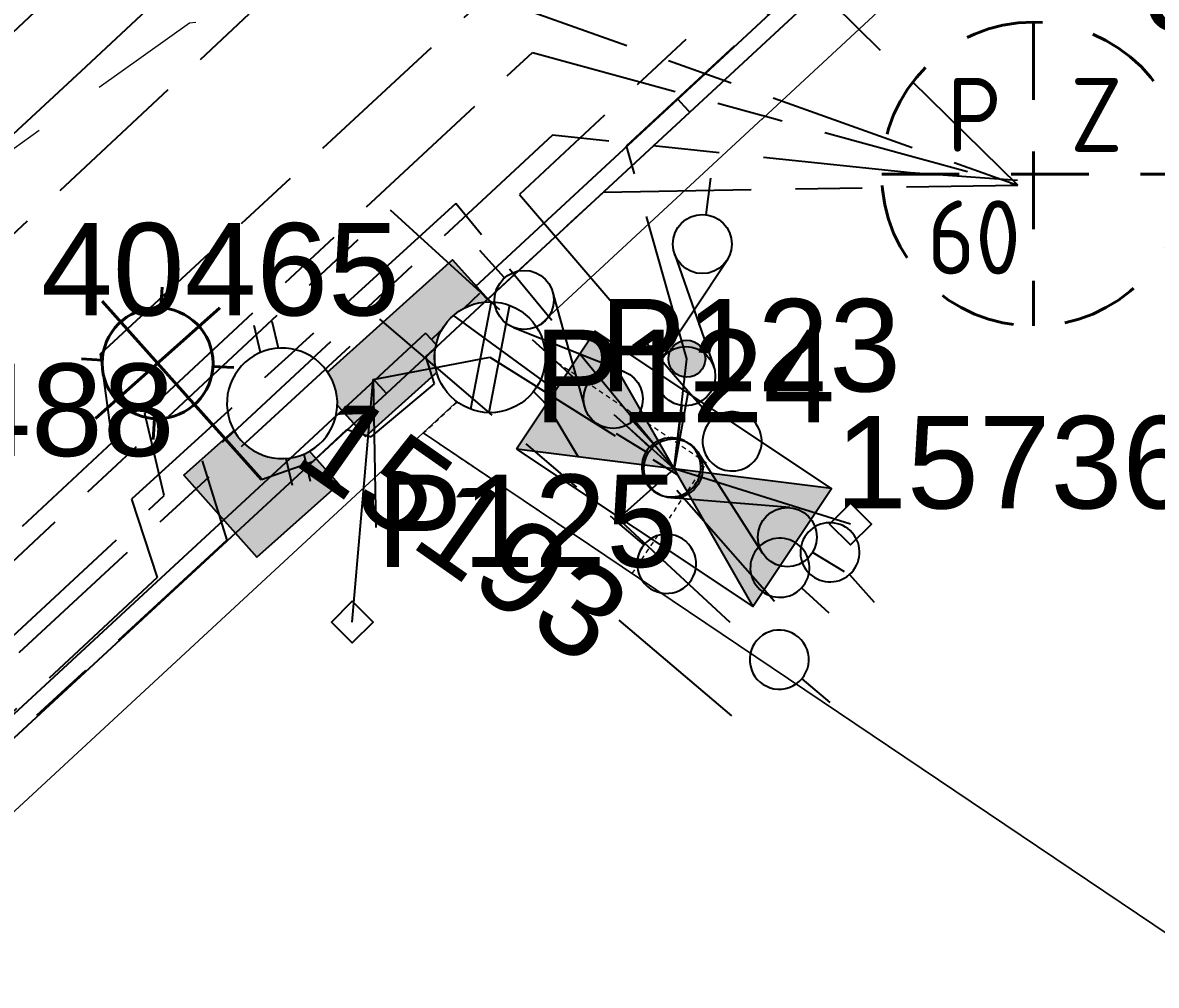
# Model space of a CAD drawing. Header units: metres. Extents: x 314728 to 315901, y 6265229 to 6266735.
# Drawn here: x 315432.71 to 315463.37, y 6265896.82 to 6265922.86 of the extents above; entities that cross this region are included whole.
import ezdxf
from ezdxf.enums import TextEntityAlignment as Align

# ---------------------------------------------------------------- set-up
doc = ezdxf.new("R2010")
doc.units = ezdxf.units.M
for name, pattern in [('Cable Exist UG', [8.2, 4, -1.2, 1.8, -1.2]), ('Dash', [5, 3, -2]), ('HIDDEN', [0.375, 0.25, -0.125]), ('HIDDEN2', [0.1875, 0.125, -0.0625])]:
    doc.linetypes.add(name, pattern=pattern)
doc.layers.get('0').update_dxf_attribs({"color": 6})
for name, color, linetype in [('_User Miscellaneous1', 7, 'Continuous'), ('Duct_SP_EXT', 7, 'Continuous'), ('Equip_HV_EXT', 7, 'Continuous'), ('Equip_LV_EXT', 7, 'Continuous'), ('Equip_SL_EXT', 7, 'Continuous'), ('Equip_SP_SL_EXT', 7, 'Continuous'), ('Mains_HV_EXT', 7, 'Continuous'), ('Mains_LV_EXT', 7, 'Continuous'), ('Mains_SL_EXT', 7, 'Continuous'), ('Services_SP_EXT', 7, 'Continuous'), ('Sub_SP_EXT', 7, 'Continuous'), ('SupportsUG_SP_LV_EXT', 7, 'Continuous'), ('SupportsUG_SP_LV_SL_EXT', 7, 'Continuous'), ('Trench_SP_EXT', 7, 'Continuous')]:
    doc.layers.add(name, color=color, linetype=linetype)
for name, color, linetype, lineweight in [('Cadastre Buildings_SP_EXT', 250, 'Continuous', 5), ('Cadastre Developer_SP_EXT', 250, 'Continuous', 5), ('Cadastre Land Parcels_SP_EXT', 250, 'Continuous', 5), ('Cadastre Other Property_SP_EXT', 250, 'HIDDEN', 5), ('Cadastre Roads_SP_EXT', 250, 'Continuous', 5)]:
    doc.layers.add(name, color=color, linetype=linetype, lineweight=lineweight)
doc.styles.add('COLUMN_LABEL', font='arial.ttf')
doc.styles.add('iecARIAL', font='arial.ttf', dxfattribs={"height": 2})
doc.styles.add('IESYMBOL1', font='isocp.shx')
doc.styles.add('POLE_LABEL', font='arial.ttf')
doc.styles.add('SLCP_LABEL', font='arial.ttf', dxfattribs={"height": 3.5})
doc.styles.get("Standard").update_dxf_attribs({"font": 'arial.ttf'})
doc.styles.add('SWITCH_LABEL', font='arial.ttf', dxfattribs={"height": 2.5})

# ---------------------------------------------------------------- blocks, each defined once
blk = doc.blocks.new('*U136')
for points in [[(0, 0), (-2.133, 3.726), (-4.261, 0.529)], [(0, 0), (4.261, -0.529), (2.133, -3.726)]]:
    blk.add_hatch(color=256).paths.add_polyline_path(points)
for p, q in [((-2.133, 3.726), (2.133, -3.726)), ((4.261, -0.529), (-4.261, 0.529))]:
    blk.add_line(p, q)
blk.add_lwpolyline([(-4.261, 0.529), (2.133, -3.726), (4.261, -0.529), (-2.133, 3.726)], close=True)
for tag, height, flags, p in [('ASSET_NUM', 2.5, 8, (2, 2)), ('STREET_CODE', 0.2, 9, (1.5, 0)), ('CONSTRUCTED_VOLTAGE', 0.2, 9, (1.5, -0.2)), ('NO_PHASES', 0.2, 9, (1.5, -0.4)), ('OPERATING_VOLTAGE', 0.2, 9, (1.5, -0.6)), ('ORIENTATION', 0.2, 9, (1.5, -0.8)), ('OWNED_BY', 0.2, 9, (1.5, -1)), ('OPERATED_BY', 0.2, 9, (1.5, -1.2)), ('SECONDARY_VOLTAGE', 0.2, 9, (1.5, -1.6)), ('MAINTAINED_BY', 0.2, 9, (1.5, -1.4)), ('STATE', 0.2, 9, (1.5, -1.8)), ('SUBSTATION_TYPE', 0.2, 9, (1.5, -2.2)), ('PARENT', 0.2, 9, (1.5, -2)), ('USAGE', 0.2, 9, (1.5, -2.4)), ('LEGEND', 0.2, 9, (1.5, -2.6)), ('LOCATION', 0.2, 9, (1.5, -2.8)), ('STREETNAME', 0.2, 9, (1.5, -3)), ('SUBURB', 0.2, 9, (1.5, -3.2)), ('NOTES', 0.2, 9, (1.5, -3.4)), ('Z', 0.2, 1, (1.5, -3.6))]:
    blk.add_attdef(tag, text='', height=height, dxfattribs=dict(flags=flags)).set_placement(p, align=Align.MIDDLE_LEFT)
blk = doc.blocks.new('COLUMN_EXT')
blk.add_hatch(color=256).paths.add_polyline_path([(-1.485, 1.485), (-1.485, -1.485), (1.485, -1.485), (1.485, 1.485)])
blk.add_lwpolyline([(-1.485, -1.485), (1.485, -1.485), (1.485, 1.485), (-1.485, 1.485)], close=True)
for tag, height, style, flags, p in [('ASSET_NUM', 2.5, 'COLUMN_LABEL', 8, (2, 2)), ('STRUCTURE_PLANT_NUMBER', 0.2, 'POLE_LABEL', 9, (1.813, 0.031)), ('STREET_CODE', 0.2, 'COLUMN_LABEL', 9, (1.813, -0.2))]:
    blk.add_attdef(tag, text='', height=height, dxfattribs=dict(style=style, flags=flags)).set_placement(p, align=Align.MIDDLE_LEFT)
at = {"flags": 9}
for tag, p in [('COLUMN_TYPE', (1.813, -0.4)), ('OWNED_BY', (1.813, -0.6)), ('STATE', (1.813, -0.8)), ('USAGE', (1.813, -1)), ('LEGEND', (1.813, -1.2)), ('STREETNAME', (1.813, -1.6)), ('LOCATION', (1.813, -1.4)), ('SUBURB', (1.813, -1.8)), ('NOTES', (1.813, -2))]:
    blk.add_attdef(tag, text='', height=0.2, dxfattribs=at).set_placement(p, align=Align.MIDDLE_LEFT)
at = {"flags": 1}
blk.add_attdef('Z', (1.813, -2.351), '', height=0.2, dxfattribs=at)
blk = doc.blocks.new('PILLAR_EXT')
blk.add_hatch(color=256).paths.add_polyline_path([(-2.475, 0.99), (-2.475, -0.99), (2.475, -0.99), (2.475, 0.99)])
blk.add_lwpolyline([(-2.475, -0.99), (2.475, -0.99), (2.475, 0.99), (-2.475, 0.99)], close=True)
at = {"style": 'iecARIAL', "flags": 8}
blk.add_attdef('ASSET_NUM', (1.5, 3.5), '', height=2.5, dxfattribs=at)
for tag, p, flags in [('OWNED_BY', (0, -0.2), 9), ('STATE', (0, -0.4), 9), ('SUPPORT_TYPE', (0, -0.6), 9), ('USAGE', (0, -0.8), 9), ('LEGEND', (0, -1), 9), ('LOCATION', (0, -1.2), 9), ('NOTES', (0, -1.4), 9), ('PARENT', (0, -1.6), 9), ('STREETNAME', (0, -1.8), 9), ('SUBURB', (0, -2), 1)]:
    blk.add_attdef(tag, p, '', height=0.2, dxfattribs=dict(flags=flags))
blk = doc.blocks.new('SL_LANTERN_EXT')
at = {"lineweight": 40}
for p, q in [((0, 1.968), (0, 6.468)), ((-1.459, 5.676), (-1.061, 5.278)), ((1.458, 5.676), (1.06, 5.278)), ((-2.25, 4.218), (2.25, 4.218)), ((-1.459, 2.759), (-1.061, 3.157)), ((1.458, 2.759), (1.06, 3.157)), ((0, 0), (0, 2.721))]:
    blk.add_line(p, q, dxfattribs=at)
blk.add_circle((0, 4.218), 1.5, dxfattribs=at)
at = {"style": 'iecARIAL', "flags": 8}
blk.add_attdef('ASSET_NUM', (1.5, 1.5), '', height=2.5, dxfattribs=at)
for tag, p, height, flags in [('CONSTRUCTED_VOLTAGE', (0.981, -0.653), 0.2, 9), ('CONTROL_TYPE', (0.981, -0.853), 0.2, 9), ('LANTERN_PURPOSE', (0.981, -1.053), 0.2, 9), ('LNUMBER', (2.181, -3.253), 2.5, 8), ('LANTERN_TYPE', (0.981, -1.253), 0.2, 9), ('OPERATING_VOLTAGE', (0.981, -1.653), 0.2, 9), ('NO_PHASES', (0.981, -1.453), 0.2, 9), ('ORIENTATION', (0.981, -1.853), 0.2, 9), ('OWNED_BY', (0.981, -2.053), 0.2, 9), ('STATE', (0.981, -2.253), 0.2, 9), ('CEXIST', (0.981, -2.653), 0.2, 9), ('USAGE', (0.981, -2.453), 0.2, 9), ('CNEW', (0.981, -2.853), 0.2, 9), ('CNUMBER', (0.981, -3.053), 0.2, 9), ('CREMOVE', (0.981, -3.253), 0.2, 9), ('CREPLACE', (0.981, -3.453), 0.2, 9), ('LKINGHEIGHT', (0.981, -3.653), 0.2, 9), ('LBRACKET', (0.981, -3.853), 0.2, 9), ('LBRACKETVOCAB', (0.981, -4.053), 0.2, 9), ('LCATEGORY', (0.981, -4.253), 0.2, 9), ('LCHARGE1', (0.981, -4.453), 0.2, 9), ('LCHARGE1PERCENT', (0.981, -4.653), 0.2, 9), ('LCHARGE2', (0.981, -4.853), 0.2, 9), ('LCHARGE2PERCENT', (0.981, -5.053), 0.2, 9), ('LCHARGE3', (0.981, -5.253), 0.2, 9), ('LCHARGE3PERCENT', (0.981, -5.453), 0.2, 9), ('LEXIST', (0.981, -5.653), 0.2, 9), ('LLAMP', (0.981, -5.853), 0.2, 9), ('LLAMPVOCAB', (0.981, -6.053), 0.2, 9), ('LMAST', (0.981, -6.253), 0.2, 9), ('LMASTVOCAB', (0.981, -6.453), 0.2, 9), ('LNEW', (0.981, -6.653), 0.2, 9), ('LANTNUMBER', (0.981, -6.853), 0.2, 9), ('LOUTREACH', (0.981, -7.253), 0.2, 9), ('LOUTREACHVOCAB', (0.981, -7.453), 0.2, 9), ('LRATECODE', (0.981, -7.653), 0.2, 9), ('LREMOVE', (0.981, -7.853), 0.2, 9), ('LREPLACE', (0.981, -8.053), 0.2, 9), ('LTYPE', (0.981, -8.253), 0.2, 9), ('LTYPEVOCAB', (0.981, -8.453), 0.2, 9), ('LEGEND', (0.981, -8.653), 0.2, 9), ('LOCATION', (0.981, -8.853), 0.2, 9), ('NOTES', (0.981, -9.053), 0.2, 9), ('STREETNAME', (0.981, -9.253), 0.2, 9), ('SUBURB', (0.981, -9.453), 0.2, 1)]:
    blk.add_attdef(tag, p, '', height=height, dxfattribs=dict(flags=flags))
blk = doc.blocks.new('CCP_EXT')
at = {"flags": 9}
for tag, p in [('OWNED_BY', (0, -1)), ('USAGE', (0, -1.2)), ('LEGEND', (0, -1.4)), ('LIFE_SUPPORT', (0, -1.6)), ('STATE', (0, -1.8)), ('NOTES', (0, -2))]:
    blk.add_attdef(tag, text='', height=0.2, dxfattribs=at).set_placement(p, align=Align.MIDDLE_LEFT)
blk.add_wipeout([(0, 0.566), (0.566, 0), (0, -0.566), (-0.566, 0)])
blk.add_lwpolyline([(-0.566, 0), (0, 0.566), (0.566, 0), (0, -0.566), (-0.566, 0)])
at = {"flags": 1}
blk.add_attdef('Z', (0, 0), '', height=0.2, dxfattribs=at)
at = {"flags": 9}
for tag, p in [('CCP_TYPE', (0, 0)), ('CONSTRUCTED_VOLTAGE', (0, -0.2)), ('NO_PHASES', (0, -0.4)), ('OPERATING_VOLTAGE', (0, -0.6)), ('ORIENTATION', (0, -0.8))]:
    blk.add_attdef(tag, text='', height=0.2, dxfattribs=at).set_placement(p, align=Align.MIDDLE_LEFT)
blk = doc.blocks.new('LV_UG_LINKS_OPEN_EXT')
for p, q in [((-0.249, 1.473), (-0.249, 2.22)), ((0.249, 1.473), (0.249, 2.22)), ((-0.249, -1.473), (-0.249, -2.22)), ((0.249, -1.473), (0.249, -2.22))]:
    blk.add_line(p, q)
at = {"flags": 9}
for tag, p in [('ACTUAL_STATUS', (0, 0)), ('CONSTRUCTED_VOLTAGE', (0, -0.2)), ('NO_PHASES', (0, -0.4)), ('OPERATING_VOLTAGE', (0, -0.6)), ('ORIENTATION', (0, -0.8)), ('STATE', (0, -1)), ('SWITCH_TYPE', (0, -1.2)), ('USAGE', (0, -1.4)), ('NOTES', (0, -1.6))]:
    blk.add_attdef(tag, text='', height=0.2, dxfattribs=at).set_placement(p, align=Align.MIDDLE_LEFT)
at = {"flags": 1}
blk.add_attdef('Z', (0, 0), '', height=0.2, dxfattribs=at)
blk.add_wipeout([(-0.249, 1.473), (-0.432, 1.43), (-0.608, 1.365), (-0.774, 1.278), (-0.928, 1.171), (-1.067, 1.045), (-1.19, 0.903), (-1.294, 0.747), (-1.377, 0.579), (-1.439, 0.402), (-1.478, 0.218), (-1.494, 0.031), (-1.486, -0.156), (-1.455, -0.341), (-1.4, -0.521), (-1.324, -0.692), (-1.227, -0.853), (-1.11, -1), (-0.976, -1.131), (-0.827, -1.244), (-0.664, -1.338), (-0.491, -1.411), (-0.311, -1.461), (-0.125, -1.489), (0.062, -1.493), (0.249, -1.473), (0.432, -1.43), (0.608, -1.365), (0.774, -1.278), (0.928, -1.171), (1.067, -1.045), (1.19, -0.903), (1.294, -0.747), (1.377, -0.579), (1.439, -0.402), (1.478, -0.218), (1.494, -0.031), (1.486, 0.156), (1.455, 0.341), (1.4, 0.521), (1.324, 0.692), (1.227, 0.853), (1.11, 1), (0.976, 1.131), (0.827, 1.244), (0.664, 1.338), (0.491, 1.411), (0.311, 1.461), (0.125, 1.489), (-0.062, 1.493)])
blk.add_lwpolyline([(0, -1.494, 1), (0, 1.494, 1)], format="xyb", close=True)
blk = doc.blocks.new('LV_UG_LINKS_CLOSED_EXT')
blk.add_wipeout([(-1.056, 1.057), (-1.18, 0.916), (-1.286, 0.761), (-1.371, 0.594), (-1.435, 0.417), (-1.476, 0.234), (-1.493, 0.047), (-1.487, -0.14), (-1.458, -0.326), (-1.406, -0.506), (-1.331, -0.678), (-1.236, -0.839), (-1.121, -0.988), (-0.988, -1.12), (-0.84, -1.235), (-0.679, -1.331), (-0.506, -1.406), (-0.326, -1.458), (-0.141, -1.487), (0.047, -1.493), (0.233, -1.476), (0.416, -1.435), (0.593, -1.371), (0.76, -1.286), (0.915, -1.181), (1.056, -1.057), (1.18, -0.916), (1.286, -0.761), (1.371, -0.594), (1.435, -0.417), (1.476, -0.234), (1.493, -0.047), (1.487, 0.14), (1.458, 0.326), (1.406, 0.506), (1.331, 0.678), (1.236, 0.839), (1.121, 0.988), (0.988, 1.12), (0.84, 1.235), (0.679, 1.331), (0.506, 1.406), (0.326, 1.458), (0.141, 1.487), (-0.047, 1.493), (-0.233, 1.476), (-0.416, 1.435), (-0.593, 1.371), (-0.76, 1.286), (-0.915, 1.181)])
for p, q in [((-0.25, -1.479), (-0.25, 1.479)), ((0.25, -1.479), (0.25, 1.479))]:
    blk.add_line(p, q)
blk.add_circle((0, 0), 1.5)
at = {"flags": 9}
for tag, p in [('ACTUAL_STATUS', (0, 0)), ('CONSTRUCTED_VOLTAGE', (0, -0.2)), ('NO_PHASES', (0, -0.4)), ('OPERATING_VOLTAGE', (0, -0.6)), ('ORIENTATION', (0, -0.8)), ('STATE', (0, -1)), ('SWITCH_TYPE', (0, -1.2)), ('USAGE', (0, -1.4)), ('NOTES', (0, -1.6))]:
    blk.add_attdef(tag, text='', height=0.2, dxfattribs=at).set_placement(p, align=Align.MIDDLE_LEFT)
at = {"flags": 1}
blk.add_attdef('Z', (0, 0), '', height=0.2, dxfattribs=at)
blk = doc.blocks.new('LV_UG_DFUSE_CLOSED_EXT')
for points in [[(5.04, 0.726), (2.156, -0.717)], [(5.049, -0.707), (2.156, 0.717)], [(1, 0), (0, 0)], [(6.2, 0.013), (7.2, 0.013)]]:
    blk.add_lwpolyline(points)
for centre in [(1.8, 0), (5.4, 0.011)]:
    blk.add_circle(centre, 0.8)
at = {"flags": 9}
for tag, p in [('ACTUAL_STATUS', (0, 0)), ('CONSTRUCTED_VOLTAGE', (0, -0.2)), ('NO_PHASES', (0, -0.4)), ('OPERATING_VOLTAGE', (0, -0.6)), ('ORIENTATION', (0, -0.8)), ('STATE', (0, -1)), ('SWITCH_TYPE', (0, -1.2)), ('USAGE', (0, -1.4)), ('NOTES', (0, -1.6))]:
    blk.add_attdef(tag, text='', height=0.2, dxfattribs=at).set_placement(p, align=Align.MIDDLE_LEFT)
at = {"flags": 1}
blk.add_attdef('Z', (0, 0), '', height=0.2, dxfattribs=at)
blk = doc.blocks.new('SWG_HOLEC_SU_EXT')
blk.add_line((1.8, -2), (5.8, -2))
for points in [[(1.8, -0.8, 1), (1.8, 0.8, 1)], [(5.8, -0.8, 1), (5.8, 0.8, 1)]]:
    blk.add_lwpolyline(points, format="xyb", close=True)
for points in [[(1, 0), (0, 0)], [(6.6, 0), (7.6, 0)]]:
    blk.add_lwpolyline(points)
at = {"style": 'SWITCH_LABEL', "flags": 8}
blk.add_attdef('ASSET_NUM', text='', height=2.5, rotation=179.9544, dxfattribs=at).set_placement((-2.4, 0), align=Align.MIDDLE_LEFT)
at = {"flags": 1}
blk.add_attdef('Z', (0, 0), '', height=0.2, dxfattribs=at)
at = {"flags": 9}
for tag, p in [('ACTUAL_STATUS', (0, -0.4)), ('CONSTRUCTED_VOLTAGE', (0, -0.6)), ('OPERATING_VOLTAGE', (0, -1)), ('NO_PHASES', (0, -0.8)), ('ORIENTATION', (0, -1.2)), ('OWNED_BY', (0, -1.4)), ('PARENT', (0, -1.6)), ('STATE', (0, -1.8)), ('SWITCH_TYPE', (0, -2)), ('USAGE', (0, -2.2)), ('LOCATION', (0, -2.4)), ('STREETNAME', (0, -2.6)), ('SUBURB', (0, -2.8)), ('NOTES', (0, -3))]:
    blk.add_attdef(tag, text='', height=0.2, dxfattribs=at).set_placement(p, align=Align.MIDDLE_LEFT)
at = {"style": 'SWITCH_LABEL', "flags": 9}
blk.add_attdef('STREET_CODE', text='', height=0.2, dxfattribs=at).set_placement((0, -0.2), align=Align.MIDDLE_LEFT)
blk = doc.blocks.new('SLCP_ZELL_EXT')
blk.add_wipeout([(-0.236, 7.5), (-0.706, 7.47), (-1.174, 7.411), (-1.637, 7.323), (-2.093, 7.206), (-2.542, 7.06), (-2.98, 6.887), (-3.407, 6.686), (-3.82, 6.459), (-4.218, 6.206), (-4.599, 5.929), (-4.962, 5.629), (-5.306, 5.306), (-5.629, 4.962), (-5.929, 4.599), (-6.206, 4.218), (-6.459, 3.82), (-6.686, 3.407), (-6.887, 2.98), (-7.06, 2.542), (-7.206, 2.093), (-7.323, 1.637), (-7.411, 1.174), (-7.47, 0.706), (-7.5, 0.236), (-7.5, -0.236), (-7.47, -0.706), (-7.411, -1.174), (-7.323, -1.637), (-7.206, -2.093), (-7.06, -2.542), (-6.887, -2.98), (-6.686, -3.407), (-6.459, -3.82), (-6.206, -4.218), (-5.929, -4.599), (-5.629, -4.962), (-5.306, -5.306), (-4.962, -5.629), (-4.599, -5.929), (-4.218, -6.206), (-3.82, -6.459), (-3.407, -6.686), (-2.98, -6.887), (-2.542, -7.06), (-2.093, -7.206), (-1.637, -7.323), (-1.174, -7.411), (-0.706, -7.47), (-0.236, -7.5), (0.236, -7.5), (0.706, -7.47), (1.174, -7.411), (1.637, -7.323), (2.093, -7.206), (2.542, -7.06), (2.98, -6.887), (3.407, -6.686), (3.82, -6.459), (4.218, -6.206), (4.599, -5.929), (4.962, -5.629), (5.306, -5.306), (5.629, -4.962), (5.929, -4.599), (6.206, -4.218), (6.459, -3.82), (6.686, -3.407), (6.887, -2.98), (7.06, -2.542), (7.206, -2.093), (7.323, -1.637), (7.411, -1.174), (7.47, -0.706), (7.5, -0.236), (7.5, 0.236), (7.47, 0.706), (7.411, 1.174), (7.323, 1.637), (7.206, 2.093), (7.06, 2.542), (6.887, 2.98), (6.686, 3.407), (6.459, 3.82), (6.206, 4.218), (5.929, 4.599), (5.629, 4.962), (5.306, 5.306), (4.962, 5.629), (4.599, 5.929), (4.218, 6.206), (3.82, 6.459), (3.407, 6.686), (2.98, 6.887), (2.542, 7.06), (2.093, 7.206), (1.637, 7.323), (1.174, 7.411), (0.706, 7.47), (0.236, 7.5)])
at = {"linetype": 'Dash', "lineweight": 40, "ltscale": 0.7}
for p, q in [((0, 4.109), (0, -4.109)), ((-4.109, 0), (4.109, 0))]:
    blk.add_line(p, q, dxfattribs=at)
blk.add_circle((0, 0), 4.109, dxfattribs=at)
at = {"lineweight": 40, "style": 'IESYMBOL1'}
for s, p in [('P', (-1.604, 0)), ('Z', (1.702, 0)), ('60', (-1.612, -3.312))]:
    blk.add_text(s, height=2, dxfattribs=at).set_placement(p, align=Align.BOTTOM_CENTER)
at = {"style": 'SLCP_LABEL'}
for tag, height, flags, p in [('ASSET_NUM', 2.5, 8, (2, 2)), ('STREET_CODE', 0.2, 9, (0, -0.2))]:
    blk.add_attdef(tag, text='', height=height, dxfattribs=dict(at, flags=flags)).set_placement(p, align=Align.MIDDLE_LEFT)
at = {"flags": 1}
blk.add_attdef('Z', (0, 0), '', height=0.2, dxfattribs=at)
at = {"flags": 9}
for tag, p in [('CONSTRUCTED_VOLTAGE', (0, -0.4)), ('CONTROL_TYPE', (0, -0.6)), ('OPERATING_VOLTAGE', (0, -1)), ('NO_PHASES', (0, -0.8)), ('ORIENTATION', (0, -1.2)), ('OWNED_BY', (0, -1.4)), ('USAGE', (0, -1.6)), ('LOCATION', (0, -1.8)), ('STATE', (0, -2)), ('NOTES', (0, -2.2))]:
    blk.add_attdef(tag, text='', height=0.2, dxfattribs=at).set_placement(p, align=Align.MIDDLE_LEFT)
blk = doc.blocks.new('CONNECTOR_NODE_EXT')
h = blk.add_hatch(color=256)
edge = h.paths.add_edge_path()
edge.add_arc((0, 0), 0.5, 0, 360)
blk.add_circle((0, 0), 0.5)
at = {"flags": 1}
blk.add_attdef('Z', (0, 0), '', height=0.2, dxfattribs=at)
at = {"flags": 9}
for tag, p in [('CONNECTOR_TYPE', (0, 0)), ('CONSTRUCTED_VOLTAGE', (0, -0.2)), ('NO_PHASES', (0, -0.4)), ('OPERATING_VOLTAGE', (0, -0.6)), ('ORIENTATION', (0, -0.8)), ('SUBTYPE', (0, -1)), ('USAGE', (0, -1.2)), ('NOTES', (0, -1.4))]:
    blk.add_attdef(tag, text='', height=0.2, dxfattribs=at).set_placement(p, align=Align.MIDDLE_LEFT)

msp = doc.modelspace()

# ---------------------------------------------------------------- linework, layer by layer
at = {"layer": 'Cadastre Developer_SP_EXT', "linetype": 'Dash'}
msp.add_lwpolyline([(315437.39, 6265922.862), (315437.221, 6265922.844), (315426.086, 6265914.897), (315425.417, 6265916.342), (315424.679, 6265917.754), (315423.875, 6265919.128), (315423.004, 6265920.462), (315422.071, 6265921.752), (315421.076, 6265922.996)], dxfattribs=at)
at = {"layer": 'Cadastre Other Property_SP_EXT', "linetype": 'HIDDEN2'}
msp.add_lwpolyline([(315446.264, 6265914.267), (315443.552, 6265911.752), (315449.196, 6265907.958), (315451.205, 6265910.946), (315446.264, 6265914.267)], close=True, dxfattribs=at)
at = {"layer": 'Duct_SP_EXT'}
for p, q in [((315444.957, 6265915.719), (315450.425, 6265920.788)), ((315450.425, 6265920.788), (315450.588, 6265920.612)), ((315450.751, 6265920.436), (315450.588, 6265920.612)), ((315442.221, 6265913.183), (315442.384, 6265913.007)), ((315442.221, 6265913.183), (315442.384, 6265913.007)), ((315442.547, 6265912.831), (315442.384, 6265913.007)), ((315442.547, 6265912.831), (315442.384, 6265913.007))]:
    msp.add_line(p, q, dxfattribs=at)
at = {"layer": 'Mains_HV_EXT', "linetype": 'Cable Exist UG'}
for points in [[(315401.003, 6265931.345), (315402.24, 6265932.812), (315419.777, 6265921.447), (315425.555, 6265916.14), (315444.623, 6265934.016)], [(315450.709, 6265912.882), (315450.328, 6265910.791)], [(315448.931, 6265912.052), (315450.328, 6265910.791)], [(315448.754, 6265909.386), (315450.328, 6265910.791)]]:
    msp.add_lwpolyline(points, dxfattribs=at)
at = {"layer": 'Mains_LV_EXT', "linetype": 'Cable Exist UG'}
msp.add_lwpolyline([(315450.328, 6265910.791), (315450.673, 6265913.767)], dxfattribs=at)
at = {"layer": 'Trench_SP_EXT', "linetype": 'Cable Exist UG'}
for points in [[(315443.763, 6265914.286), (315445.072, 6265915.545)], [(315447.743, 6265911.108), (315446.926, 6265912.478), (315444.493, 6265914.989)], [(315442.187, 6265913.205), (315442.269, 6265908.619)]]:
    msp.add_lwpolyline(points, dxfattribs=at)

# ---------------------------------------------------------------- block references
at = {"layer": 'Equip_LV_EXT', "rotation": 82.64625229512949}
msp.add_blockref('LV_UG_DFUSE_CLOSED_EXT', (315450.412, 6265911.512), dxfattribs=at)
at = {"layer": 'Equip_LV_EXT'}
msp.add_blockref('CONNECTOR_NODE_EXT', (315450.673, 6265913.767), dxfattribs=at)
at = {"layer": 'Equip_SL_EXT'}
ref = msp.add_blockref('SLCP_ZELL_EXT', (315460.052, 6265918.763), dxfattribs=at)
ref.add_attrib('ASSET_NUM', '3159', dxfattribs={"layer": '0', "height": 2.5, "style": 'SLCP_LABEL'}).set_placement((315470.798, 6265925.126), align=Align.TOP_RIGHT)
at = {"layer": 'Equip_SP_SL_EXT'}
ref = msp.add_blockref('SL_LANTERN_EXT', (315439.164, 6265910.498), dxfattribs=dict(at, rotation=41.69877698144015))
ref.add_attrib('ASSET_NUM', '15193', dxfattribs={"layer": '0', "height": 2.5, "rotation": 324.9643, "style": 'iecARIAL'}).set_placement((315440.664, 6265911.998), align=Align.MIDDLE_LEFT)
at = {"layer": 'SupportsUG_SP_LV_EXT'}
ref = msp.add_blockref('PILLAR_EXT', (315443.157, 6265914.051), dxfattribs=dict(at, rotation=41.94387559380168))
ref.add_attrib('ASSET_NUM', '40465', dxfattribs={"layer": '0', "height": 2.5, "style": 'iecARIAL'}).set_placement((315433.202, 6265916.188), align=Align.MIDDLE_LEFT)
at = {"layer": 'SupportsUG_SP_LV_SL_EXT'}
ref = msp.add_blockref('COLUMN_EXT', (315439.164, 6265910.498), dxfattribs=dict(at, rotation=41.69877698144015))
ref.add_attrib('ASSET_NUM', '238488', dxfattribs={"layer": '0', "height": 2.5, "style": 'COLUMN_LABEL'}).set_placement((315425.164, 6265913.637), align=Align.TOP_LEFT)

# ---------------------------------------------------------------- next in the draw order: linework, layer by layer
at = {"layer": 'Cadastre Land Parcels_SP_EXT', "linetype": 'Continuous'}
msp.add_lwpolyline([(315474.621, 6265869.971), (315491.622, 6265879.386), (315443.539, 6265911.76), (315430.18, 6265899.4), (315416.708, 6265886.955), (315456.918, 6265860.215), (315474.621, 6265869.971)], close=True, dxfattribs=at)
at = {"layer": 'Duct_SP_EXT'}
for p, q in [((315450.425, 6265920.788), (315458.017, 6265927.826)), ((315450.751, 6265920.436), (315458.344, 6265927.474))]:
    msp.add_line(p, q, dxfattribs=at)
at = {"layer": 'Mains_LV_EXT', "linetype": 'Cable Exist UG'}
msp.add_lwpolyline([(315450.673, 6265913.767), (315449.039, 6265919.522), (315497.985, 6265964.957), (315497.688, 6265966.734), (315499.466, 6265968.452), (315500.71, 6265967.504), (315503.009, 6265969.626), (315512.968, 6265969.579), (315537.155, 6265943.634)], dxfattribs=at)
at = {"layer": 'Mains_SL_EXT', "linetype": 'Cable Exist UG'}
msp.add_lwpolyline([(315459.627, 6265918.464), (315454.25, 6265923.734), (315454.25, 6265923.734), (315481.676, 6265949.159), (315498.571, 6265964.85), (315499.532, 6265966.405)], dxfattribs=at)

# ---------------------------------------------------------------- next in the draw order: block references
at = {"layer": 'Sub_SP_EXT'}
ref = msp.add_blockref('*U136', (315450.328, 6265910.791), dxfattribs=at)
ref.add_attrib('ASSET_NUM', '15736', dxfattribs={"layer": '0', "height": 2.5}).set_placement((315454.684, 6265910.967), align=Align.MIDDLE_LEFT)

# ---------------------------------------------------------------- next in the draw order: block references
at = {"layer": 'Services_SP_EXT'}
for p in [(315455.1, 6265909.297), (315441.623, 6265906.646)]:
    msp.add_blockref('CCP_EXT', p, dxfattribs=at)

# ---------------------------------------------------------------- next in the draw order: block references
for p in [(315455.1, 6265909.297), (315441.623, 6265906.646)]:
    msp.add_blockref('CCP_EXT', p, dxfattribs=at)

# ---------------------------------------------------------------- next in the draw order: linework, layer by layer
at = {"layer": 'Cadastre Buildings_SP_EXT', "linetype": 'Continuous'}
msp.add_lwpolyline([(315524.599, 6265903.287), (315482.696, 6265948.059), (315451.744, 6265919.365), (315443.539, 6265911.76), (315491.622, 6265879.386), (315509.074, 6265889.064), (315524.599, 6265903.287)], close=True, dxfattribs=at)
at = {"layer": 'Cadastre Roads_SP_EXT', "linetype": 'Continuous'}
msp.add_lwpolyline([(315376.709, 6265849.951), (315390.086, 6265862.327), (315403.547, 6265874.787), (315416.708, 6265886.955), (315430.18, 6265899.4), (315443.539, 6265911.76), (315451.744, 6265919.365), (315482.696, 6265948.059)], dxfattribs=at)
at = {"layer": 'Services_SP_EXT'}
msp.add_lwpolyline([(315455.1, 6265909.297), (315450.328, 6265910.791)], dxfattribs=at)

# ---------------------------------------------------------------- next in the draw order: block references
at = {"layer": 'Equip_HV_EXT'}
ref = msp.add_blockref('SWG_HOLEC_SU_EXT', (315450.708, 6265912.882), dxfattribs=dict(at, rotation=311.4139460880364))
ref.add_attrib('ASSET_NUM', 'P123', dxfattribs={"layer": '0', "height": 2.5, "style": 'SWITCH_LABEL'}).set_placement((315448.309, 6265914.132), align=Align.MIDDLE_LEFT)
ref = msp.add_blockref('SWG_HOLEC_SU_EXT', (315448.753, 6265909.386), dxfattribs=dict(at, rotation=319.6479706105533))
ref.add_attrib('ASSET_NUM', 'P125', dxfattribs={"layer": '0', "height": 2.5, "style": 'SWITCH_LABEL'}).set_placement((315446.354, 6265910.636), align=Align.TOP_CENTER)
at = {"layer": 'Equip_LV_EXT', "rotation": 328.776410766241}
msp.add_blockref('LV_UG_DFUSE_CLOSED_EXT', (315448.768, 6265911.733), dxfattribs=at)

# ---------------------------------------------------------------- next in the draw order: block references
at = {"layer": 'Equip_LV_EXT'}
for name, p, rotation in [('LV_UG_LINKS_CLOSED_EXT', (315445.348, 6265913.809), 169.1596947101434), ('LV_UG_LINKS_OPEN_EXT', (315439.725, 6265912.561), 13.39845275598205)]:
    msp.add_blockref(name, p, dxfattribs=dict(at, rotation=rotation))

# ---------------------------------------------------------------- next in the draw order: linework, layer by layer
at = {"layer": '_User Miscellaneous1', "flags": 128}
msp.add_lwpolyline([(315447.131, 6265912.919), (315444.348, 6265914.942)], dxfattribs=at)
at = {"layer": 'Duct_SP_EXT'}
for p, q in [((315445.283, 6265915.367), (315450.751, 6265920.436)), ((315444.957, 6265915.719), (315445.12, 6265915.543)), ((315445.283, 6265915.367), (315445.12, 6265915.543)), ((315443.6, 6265914.462), (315442.221, 6265913.183)), ((315443.6, 6265914.462), (315443.763, 6265914.286)), ((315443.926, 6265914.11), (315442.547, 6265912.831)), ((315443.926, 6265914.11), (315443.763, 6265914.286)), ((315442.221, 6265913.183), (315430.166, 6265902.03)), ((315442.547, 6265912.831), (315430.492, 6265901.678))]:
    msp.add_line(p, q, dxfattribs=at)
at = {"layer": 'Mains_HV_EXT', "linetype": 'Cable Exist UG'}
for points in [[(315354.273, 6265851.067), (315417.815, 6265909.084), (315422.713, 6265913.574), (315426.434, 6265914.27), (315426.434, 6265914.27), (315434.426, 6265921.671), (315442.462, 6265929.198), (315446.76, 6265933.399), (315450.515, 6265937.003), (315453.34, 6265940.043), (315455.815, 6265943.191), (315457.75, 6265946.024), (315460.19, 6265949.345), (315461.334, 6265950.738), (315463.179, 6265952.668), (315465.048, 6265954.642), (315466.6, 6265956.14), (315468.561, 6265958.099), (315470.454, 6265959.81), (315472.143, 6265961.719), (315474.325, 6265963.819), (315475.36, 6265964.79), (315495.179, 6265984.174), (315496.412, 6265993.326)], [(315522.577, 6265979.842), (315513.164, 6265970.603), (315502.471, 6265970.638), (315446.147, 6265918.214), (315450.709, 6265912.882)], [(315316.522, 6265833.792), (315316.919, 6265831.936), (315323.452, 6265823.654), (315323.452, 6265823.654), (315355.582, 6265849.554), (315423.76, 6265911.822), (315427.722, 6265912.725), (315443.881, 6265927.796), (315448.179, 6265931.996), (315453.663, 6265937.353), (315456.838, 6265941.2), (315459.169, 6265944.622), (315461.609, 6265947.942), (315462.754, 6265949.336), (315464.599, 6265951.266), (315466.468, 6265953.239), (315468.019, 6265954.737), (315469.98, 6265956.696), (315471.873, 6265958.407), (315473.562, 6265960.317), (315475.745, 6265962.417), (315476.779, 6265963.387), (315489.776, 6265976.004), (315490.668, 6265976.842)], [(315407.327, 6265926.491), (315407.797, 6265927.164), (315418.292, 6265919.989), (315422.175, 6265915.618), (315418.976, 6265912.005), (315426.833, 6265902.929), (315430.664, 6265906.625), (315442.651, 6265917.799), (315448.931, 6265912.052)], [(315316.236, 6265820.444), (315317.309, 6265821.337), (315319.869, 6265818.174), (315331.537, 6265827.537), (315341.945, 6265835.981), (315352.954, 6265844.843), (315358.141, 6265849.087), (315420.964, 6265906.508), (315426.59, 6265900.253), (315442.355, 6265914.837), (315448.754, 6265909.387)]]:
    msp.add_lwpolyline(points, dxfattribs=at)
at = {"layer": 'Mains_LV_EXT', "linetype": 'Cable Exist UG'}
for points in [[(315450.328, 6265910.791), (315444.421, 6265917.963), (315435.647, 6265909.965), (315436.348, 6265907.851), (315427.359, 6265899.483), (315417.637, 6265910.281), (315389.508, 6265884.535), (315389.574, 6265882.539), (315387.785, 6265881.073), (315386.059, 6265881.417), (315355.967, 6265853.918), (315350.791, 6265849.567), (315350.84, 6265847.409), (315349.105, 6265846.097), (315347.444, 6265846.913), (315344.155, 6265844.184), (315312.577, 6265818.845)], [(315442.187, 6265913.205), (315445.348, 6265913.809), (315450.408, 6265910.636)]]:
    msp.add_lwpolyline(points, dxfattribs=at)
at = {"layer": 'Mains_SL_EXT', "linetype": 'Cable Exist UG'}
for points in [[(315489.035, 6266011.692), (315489.8, 6266009.409), (315492.274, 6266004.804), (315495.506, 6265997.706), (315494.368, 6265988.221), (315487.682, 6265981.509), (315467.419, 6265961.925), (315461.923, 6265956.454), (315459.932, 6265954.45), (315458.048, 6265952.217), (315454.793, 6265947.966), (315453.044, 6265945.087), (315451.269, 6265942.908), (315448.711, 6265940.208), (315443.751, 6265935.272), (315419.182, 6265912.29), (315426.697, 6265903.652), (315435.139, 6265911.512), (315434.809, 6265913.9), (315445.28, 6265923.581), (315459.627, 6265918.464)], [(315387.776, 6265882.927), (315388.876, 6265884.631), (315400.924, 6265895.623), (315410.669, 6265904.621), (315417.698, 6265911.012), (315426.746, 6265901.051), (315432.314, 6265906.143), (315436.538, 6265910.073), (315436.009, 6265912.284), (315446.499, 6265922.052), (315459.627, 6265918.464)], [(315459.616, 6265918.586), (315456.72, 6265918.795), (315447.038, 6265919.814), (315437.566, 6265911.002), (315438.226, 6265908.864), (315421.541, 6265893.458), (315419.951, 6265892.745)], [(315439.164, 6265910.498), (315440.554, 6265910.992), (315441.473, 6265911.852), (315442.133, 6265911.652), (315443.851, 6265913.09), (315443.611, 6265913.83), (315448.417, 6265918.276), (315459.627, 6265918.464)]]:
    msp.add_lwpolyline(points, dxfattribs=at)
at = {"layer": 'Services_SP_EXT'}
msp.add_lwpolyline([(315441.623, 6265906.646), (315442.187, 6265913.205)], dxfattribs=at)

# ---------------------------------------------------------------- next in the draw order: block references
at = {"layer": 'Equip_HV_EXT'}
ref = msp.add_blockref('SWG_HOLEC_SU_EXT', (315448.931, 6265912.052), dxfattribs=dict(at, rotation=317.2356366764947))
ref.add_attrib('ASSET_NUM', 'P124', dxfattribs={"layer": '0', "height": 2.5, "style": 'SWITCH_LABEL'}).set_placement((315446.532, 6265913.302), align=Align.MIDDLE_LEFT)
at = {"layer": 'Equip_LV_EXT', "rotation": 131.7630136383641}
msp.add_blockref('LV_UG_DFUSE_CLOSED_EXT', (315449.878, 6265911.337), dxfattribs=at)

doc.saveas('drawing.dxf')
